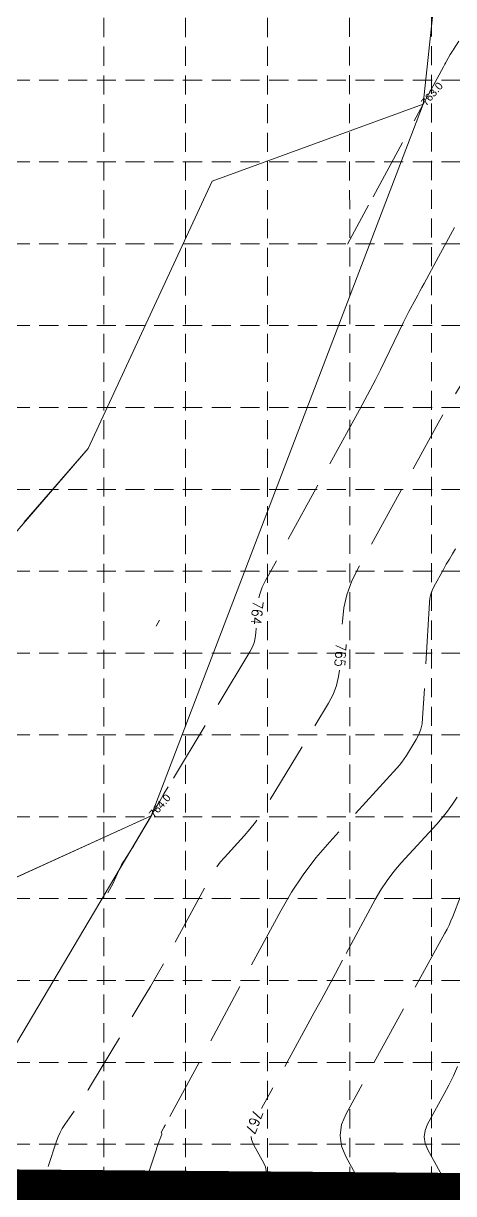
# Model space of a CAD drawing. Header units: feet. Extents: x 39072 to 40357, y 49303 to 51358.
# Drawn here: x 39875.4 to 40043.8, y 49990.8 to 50449.1 of the extents above; entities that cross this region are included whole.
import ezdxf
from ezdxf.enums import TextEntityAlignment as Align

# ---------------------------------------------------------------- set-up
doc = ezdxf.new("R2010")
doc.units = ezdxf.units.FT
doc.header["$MEASUREMENT"] = 0
doc.linetypes.add('DGN Style 3', pattern=[33.73105, 24.093607, -9.637443])
doc.linetypes.add('HIDDEN', pattern=[0.375, 0.25, -0.125])
doc.layers.add('GRID', color=254, linetype='HIDDEN')
doc.layers.add('LIMITS OF DISTURBANCE', color=1, linetype='HIDDEN')
for name, color, linetype, lineweight in [('Level 32', 1, 'Continuous', 0), ('Level 60', 1, 'Continuous', 0), ('Level 61', 1, 'Continuous', 0), ('PA15TOPO - Level 21', 1, 'Continuous', 0), ('PA15TOPO - Level 22', 1, 'Continuous', 0)]:
    doc.layers.add(name, color=color, linetype=linetype, lineweight=lineweight)
doc.styles.get("Standard").update_dxf_attribs({"font": 'ARIAL.TTF'})
doc.styles.add('Style-STANDARD', font='STANDARD.shx')
doc.linetypes.add('{-OE-}', pattern='A,20,-3,[13,dgnlstyle-lstyle.shx,S=0.041192,R=0,X=0,Y=0],-3', length=26)

msp = doc.modelspace()

# ---------------------------------------------------------------- linework, layer by layer
at = {"layer": 'GRID', "color": 252, "linetype": 'HIDDEN', "lineweight": 0, "ltscale": 30}
for p, q in [((39906.84, 49464.97), (39906.84, 51324.56)), ((39938.9, 49464.97), (39938.9, 51324.56)), ((39970.96, 49464.96), (39970.96, 51324.56)), ((40003.17, 49465.04), (40003.02, 51324.56)), ((40035.2, 49465.19), (40035.08, 51324.56)), ((39105.35, 50426.88), (40323.62, 50426.88)), ((39105.35, 50394.82), (40323.62, 50394.82)), ((39105.35, 50362.76), (40323.62, 50362.76)), ((39105.35, 50330.7), (40323.62, 50330.7)), ((39105.35, 50298.64), (40323.62, 50298.64)), ((39105.35, 50266.58), (40323.62, 50266.58)), ((39105.35, 50234.52), (40323.62, 50234.52)), ((39105.35, 50202.47), (40323.62, 50202.47)), ((39105.35, 50170.41), (40323.62, 50170.41)), ((39105.35, 50138.35), (40323.62, 50138.35)), ((39105.35, 50106.29), (40323.62, 50106.29)), ((39105.35, 50074.23), (40323.62, 50074.23)), ((39105.35, 50042.17), (40323.62, 50042.17)), ((39105.35, 50010.11), (40323.62, 50010.11))]:
    msp.add_line(p, q, dxfattribs=at)
at = {"layer": 'Level 32', "color": 35, "linetype": 'Continuous', "lineweight": 0}
for p, q in [((39949.25, 50387.22), (40031.91, 50417.46)), ((39900.78, 50282.61), (39949.25, 50387.22)), ((39875.62, 50253.54), (39900.78, 50282.61)), ((39736.79, 50052.84), (39925.36, 50138.68))]:
    msp.add_line(p, q, dxfattribs=at)
at = {"layer": 'Level 60', "color": 35, "linetype": 'Continuous', "lineweight": 0}
for p, q in [((40040.25, 50496.06), (40031.91, 50417.46)), ((39925.36, 50138.68), (40031.91, 50417.46)), ((39949.25, 50387.22), (40031.91, 50417.46)), ((39900.78, 50282.61), (39949.25, 50387.22)), ((39784.47, 50148.2), (39900.78, 50282.61)), ((39925.36, 50138.68), (39736.79, 50052.84)), ((39866.81, 50039.7), (39925.36, 50138.68))]:
    msp.add_line(p, q, dxfattribs=at)
at = {"layer": 'LIMITS OF DISTURBANCE', "lineweight": 0, "ltscale": 200, "const_width": 12}
msp.add_lwpolyline([(39328.97, 49998.54), (40131.33, 49992.15), (40125.2, 50682.75), (39330.41, 50958.86)], close=True, dxfattribs=at)
at = {"layer": 'PA15TOPO - Level 21', "color": 35, "linetype": 'DGN Style 3', "lineweight": 0, "flags": 128}
for points in [[(40111.36, 50479.5), (40110.23, 50472.97), (40109.6, 50468.87), (40109.09, 50464.77), (40108.73, 50460.65), (40108.5, 50456.51), (40107.69, 50435.61), (40107.62, 50434.22), (40107.53, 50432.82), (40107.42, 50431.43), (40107.27, 50430.03), (40106.77, 50425.49), (40106.67, 50424.52), (40106.6, 50423.54), (40106.54, 50422.56), (40106.5, 50421.59), (40106.21, 50411.61), (40106.02, 50409.51), (40105.55, 50407.5), (40104.82, 50405.57), (40103.81, 50403.72), (40099.52, 50396.91), (40098.61, 50395.44), (40097.72, 50393.97), (40096.85, 50392.48), (40096, 50390.98), (40086.63, 50374.23), (40084.57, 50370.67), (40082.43, 50367.17), (40080.2, 50363.72), (40077.87, 50360.33), (40067.5, 50345.62), (40066.01, 50343.38), (40064.65, 50341.07), (40063.42, 50338.69), (40062.32, 50336.24), (40058.93, 50328.12), (40058.17, 50326.4), (40057.34, 50324.72), (40056.44, 50323.07), (40055.47, 50321.45), (40045.71, 50305.98), (40043.65, 50302.65), (40041.63, 50299.3), (40039.67, 50295.91), (40037.75, 50292.49), (40006.14, 50235.19), (40003.8, 50230.34), (40002.04, 50225.32), (40000.85, 50220.14), (40000.25, 50214.79), (39999.84, 50207.74)], [(39999.08, 50195.77), (39998.79, 50193.3), (39997.91, 50189.7), (39996.59, 50186.23), (39994.84, 50182.9), (39970.12, 50142.04), (39968.24, 50139.09), (39966.22, 50136.24), (39964.06, 50133.5), (39961.76, 50130.86), (39954.04, 50122.4), (39952.45, 50120.54), (39950.98, 50118.6), (39949.63, 50116.57), (39948.4, 50114.45), (39934.4, 50088.46), (39931.37, 50082.91), (39928.27, 50077.4), (39925.11, 50071.92), (39921.88, 50066.48), (39902.07, 50033.58), (39900.7, 50031.35), (39899.3, 50029.14), (39897.87, 50026.96), (39896.4, 50024.79), (39891.56, 50017.76), (39890.58, 50016.22), (39889.72, 50014.63), (39888.97, 50012.98), (39888.34, 50011.27), (39880.01, 49985.88), (39879.95, 49985.73), (39879.89, 49985.58), (39879.83, 49985.43), (39879.75, 49985.28), (39879.51, 49984.81), (39879.45, 49984.71), (39879.4, 49984.61), (39879.35, 49984.51), (39879.29, 49984.4), (39878.46, 49982.82), (39878.29, 49982.48), (39878.11, 49982.14), (39877.93, 49981.81), (39877.75, 49981.47), (39867.74, 49962.37), (39867.71, 49962.32), (39867.68, 49962.26), (39867.65, 49962.21), (39867.63, 49962.15), (39867.53, 49961.97), (39867.51, 49961.94), (39867.48, 49961.91), (39867.45, 49961.9), (39867.41, 49961.89), (39865.39, 49961.79), (39864.96, 49961.77), (39864.53, 49961.75), (39864.09, 49961.72), (39863.66, 49961.7), (39855.38, 49961.28), (39854.39, 49961.22), (39853.41, 49961.13), (39852.42, 49961.01), (39851.44, 49960.87), (39848.23, 49960.38), (39847.55, 49960.26), (39846.86, 49960.14), (39846.18, 49960.01), (39845.5, 49959.86), (39837.68, 49958.13)]]:
    msp.add_lwpolyline(points, dxfattribs=at)
at = {"layer": 'PA15TOPO - Level 22', "color": 35, "linetype": 'DGN Style 3', "lineweight": 0}
for p, q in [((40045.86, 50442.12), (40043.69, 50438.83)), ((40042.43, 50436.83), (40041, 50434.26)), ((40042.51, 50436.97), (40042.43, 50436.83)), ((40042.6, 50437.11), (40042.51, 50436.97)), ((40042.68, 50437.25), (40042.6, 50437.11)), ((40042.77, 50437.39), (40042.68, 50437.25)), ((40043.18, 50438.04), (40042.77, 50437.39)), ((40043.3, 50438.24), (40043.18, 50438.04)), ((40043.43, 50438.43), (40043.3, 50438.24)), ((40043.56, 50438.63), (40043.43, 50438.43)), ((40043.69, 50438.83), (40043.56, 50438.63)), ((40039.79, 50432.05), (40010.53, 50377.85)), ((40040.09, 50432.61), (40039.79, 50432.05)), ((40040.39, 50433.16), (40040.09, 50432.61)), ((40040.69, 50433.71), (40040.39, 50433.16)), ((40041, 50434.26), (40040.69, 50433.71)), ((40010.53, 50377.85), (40007.79, 50372.76)), ((40007.79, 50372.76), (40005.04, 50367.67)), ((40005.04, 50367.67), (40002.29, 50362.58)), ((40044.19, 50369.17), (40042.59, 50366.3)), ((40041, 50363.43), (40039.43, 50360.55)), ((40042.59, 50366.3), (40041, 50363.43)), ((40037.86, 50357.66), (40032.2, 50347.16)), ((40039.43, 50360.55), (40037.86, 50357.66)), ((40030.58, 50344.17), (40029.77, 50342.67)), ((40031.39, 50345.66), (40030.58, 50344.17)), ((40032.2, 50347.16), (40031.39, 50345.66)), ((40028.96, 50341.17), (40026.31, 50336.28)), ((40029.77, 50342.67), (40028.96, 50341.17)), ((40025.75, 50335.23), (40025.2, 50334.17)), ((40026.31, 50336.28), (40025.75, 50335.23)), ((40024.14, 50332.04), (40015.12, 50313.44)), ((40024.67, 50333.11), (40024.14, 50332.04)), ((40025.2, 50334.17), (40024.67, 50333.11)), ((40015.12, 50313.44), (40013.16, 50309.47)), ((40013.16, 50309.47), (40011.15, 50305.52)), ((40011.15, 50305.52), (40009.09, 50301.6)), ((40009.09, 50301.6), (40006.98, 50297.71)), ((40006.98, 50297.71), (39970.09, 50230.84)), ((40044.56, 50243.28), (40043.32, 50241.28)), ((40042.11, 50239.27), (40040.93, 50237.23)), ((40043.32, 50241.28), (40042.11, 50239.27)), ((40039.78, 50235.18), (40036.07, 50228.45)), ((40040.93, 50237.23), (40039.78, 50235.18)), ((39970.09, 50230.84), (39968.84, 50228.25)), ((39967.9, 50225.57), (39967.57, 50224.15)), ((39968.84, 50228.25), (39967.9, 50225.57)), ((40034.83, 50225.47), (40034.47, 50223.9)), ((40035.36, 50226.99), (40034.83, 50225.47)), ((40036.07, 50228.45), (40035.36, 50226.99)), ((40034.29, 50222.28), (40031.67, 50176.95)), ((40034.47, 50223.9), (40034.29, 50222.28)), ((39928.02, 50214.15), (39927.35, 50213)), ((39928.69, 50215.29), (39928.02, 50214.15)), ((39966.5, 50212.21), (39966.39, 50210.44)), ((39965.69, 50206.52), (39964.99, 50204.67)), ((39966.16, 50208.44), (39965.69, 50206.52)), ((39966.39, 50210.44), (39966.16, 50208.44)), ((39964.05, 50202.89), (39932.08, 50150.04)), ((39964.99, 50204.67), (39964.05, 50202.89)), ((40031.41, 50174.75), (40030.89, 50172.64)), ((40031.67, 50176.95), (40031.41, 50174.75)), ((40030.12, 50170.6), (40029.09, 50168.64)), ((40030.89, 50172.64), (40030.12, 50170.6)), ((40029.09, 50168.64), (40025.3, 50162.37)), ((40024.46, 50161.05), (40023.55, 50159.78)), ((40025.3, 50162.37), (40024.46, 50161.05)), ((40021.56, 50157.37), (39995.29, 50128.59)), ((40022.59, 50158.55), (40021.56, 50157.37)), ((40023.55, 50159.78), (40022.59, 50158.55)), ((39930.41, 50147.27), (39928.76, 50144.49)), ((39932.08, 50150.04), (39930.41, 50147.27)), ((39928.76, 50144.49), (39927.12, 50141.7)), ((40043.35, 50143.23), (40041.41, 50140.56)), ((40045.17, 50146), (40043.35, 50143.23)), ((39925.49, 50138.9), (39918.93, 50127.6)), ((39927.12, 50141.7), (39925.49, 50138.9)), ((40039.36, 50137.98), (40037.18, 50135.49)), ((40041.41, 50140.56), (40039.36, 50137.98)), ((40037.18, 50135.49), (40023.29, 50120.26)), ((39995.29, 50128.59), (39989.87, 50122.27)), ((39916.78, 50124.16), (39914.93, 50121.41)), ((39917.34, 50125.01), (39916.78, 50124.16)), ((39917.89, 50125.86), (39917.34, 50125.01)), ((39918.42, 50126.73), (39917.89, 50125.86)), ((39918.93, 50127.6), (39918.42, 50126.73)), ((39913.85, 50119.58), (39913.54, 50118.94)), ((39914.18, 50120.2), (39913.85, 50119.58)), ((39914.54, 50120.81), (39914.18, 50120.2)), ((39914.93, 50121.41), (39914.54, 50120.81)), ((39989.87, 50122.27), (39984.87, 50115.66)), ((40023.29, 50120.26), (40020.42, 50116.92)), ((39913.54, 50118.94), (39910.91, 50113.27)), ((39984.87, 50115.66), (39980.28, 50108.76)), ((40020.42, 50116.92), (40017.77, 50113.43)), ((39909.72, 50110.87), (39909.07, 50109.7)), ((39910.33, 50112.06), (39909.72, 50110.87)), ((39910.91, 50113.27), (39910.33, 50112.06)), ((40017.77, 50113.43), (40015.35, 50109.77)), ((39909.07, 50109.7), (39908.4, 50108.54)), ((39980.28, 50108.76), (39976.11, 50101.55)), ((40013.14, 50105.96), (40000.31, 50082.13)), ((40015.35, 50109.77), (40013.14, 50105.96)), ((40046.48, 50107.13), (40043.42, 50099.26)), ((39976.11, 50101.55), (39930.98, 50017.75)), ((40042.73, 50097.58), (40042, 50095.93)), ((40043.42, 50099.26), (40042.73, 50097.58)), ((40040.36, 50092.7), (40001.68, 50022.03)), ((40041.21, 50094.3), (40040.36, 50092.7)), ((40042, 50095.93), (40041.21, 50094.3)), ((40000.31, 50082.13), (39997.55, 50077.02)), ((39997.55, 50077.02), (39994.79, 50071.92)), ((39994.79, 50071.92), (39992.01, 50066.82)), ((39992.01, 50066.82), (39989.23, 50061.73)), ((39989.23, 50061.73), (39968.64, 50024.1)), ((40043.68, 50036.86), (40041.9, 50033.2)), ((40045.34, 50040.57), (40043.68, 50036.86)), ((40041.9, 50033.2), (40040.01, 50029.6)), ((40040.01, 50029.6), (40033.62, 50017.93)), ((40001.68, 50022.03), (39999.94, 50017.78)), ((39929.59, 50014.01), (39928.39, 50010.87)), ((39929.38, 50014.81), (39929.37, 50014.72)), ((39929.37, 50014.72), (39929.38, 50014.63)), ((39929.42, 50014.89), (39929.38, 50014.81)), ((39929.38, 50014.63), (39929.42, 50014.55)), ((39930.22, 50016.35), (39929.42, 50014.89)), ((39929.42, 50014.55), (39929.58, 50014.26)), ((39929.58, 50014.26), (39929.6, 50014.2)), ((39929.61, 50014.07), (39929.59, 50014.01)), ((39929.6, 50014.2), (39929.62, 50014.14)), ((39929.62, 50014.14), (39929.61, 50014.07)), ((39930.41, 50016.7), (39930.22, 50016.35)), ((39930.6, 50017.05), (39930.41, 50016.7)), ((39930.79, 50017.4), (39930.6, 50017.05)), ((39930.98, 50017.75), (39930.79, 50017.4)), ((39999.94, 50017.78), (39999.37, 50013.53)), ((40032.59, 50015.43), (40032.26, 50012.93)), ((40033.62, 50017.93), (40032.59, 50015.43)), ((39927.89, 50009.52), (39927.65, 50008.84)), ((39928.14, 50010.2), (39927.89, 50009.52)), ((39928.39, 50010.87), (39928.14, 50010.2)), ((39964.51, 50013.1), (39964.67, 50011.96)), ((39964.67, 50011.96), (39965.57, 50009.79)), ((39965.57, 50009.79), (39969.48, 50002.72)), ((39999.37, 50013.53), (39999.96, 50009.28)), ((39999.96, 50009.28), (40001.72, 50005.04)), ((40032.26, 50012.93), (40032.61, 50010.43)), ((40032.61, 50010.43), (40033.64, 50007.93)), ((39927.42, 50008.16), (39914.34, 49968.31)), ((39927.65, 50008.84), (39927.42, 50008.16)), ((40001.72, 50005.04), (40010.24, 49989.65)), ((40033.64, 50007.93), (40043.33, 49990.43)), ((39969.48, 50002.72), (39970.14, 50001.19)), ((39970.14, 50001.19), (39970.43, 49999.64)), ((39969.92, 49996.45), (39958.82, 49967.58)), ((39970.36, 49998.06), (39969.92, 49996.45)), ((39970.43, 49999.64), (39970.36, 49998.06))]:
    msp.add_line(p, q, dxfattribs=at)

# ---------------------------------------------------------------- texts
at = {"layer": 'Level 61', "color": 35, "linetype": 'Continuous', "lineweight": 0}
for s, p in [('763.0', (40031.91, 50417.46)), ('764.0', (39925.36, 50138.68))]:
    msp.add_text(s, height=3, rotation=49.3208, dxfattribs=at).set_placement(p, align=Align.MIDDLE_LEFT)
at = {"layer": 'PA15TOPO - Level 21', "color": 35, "linetype": '{-OE-}', "lineweight": 0, "style": 'Style-STANDARD'}
msp.add_text('765', height=4, rotation=266.3312, dxfattribs=at).set_placement((39999.5, 50201.75), align=Align.MIDDLE_CENTER)
at = {"layer": 'PA15TOPO - Level 22', "color": 35, "linetype": '{-OE-}', "lineweight": 0, "style": 'Style-STANDARD'}
for s, rotation, p in [('764', 264.8412, (39966.84, 50218.2)), ('767', 249.448, (39965.76, 50018.84))]:
    msp.add_text(s, height=4, rotation=rotation, dxfattribs=at).set_placement(p, align=Align.MIDDLE_CENTER)

doc.saveas('drawing.dxf')
